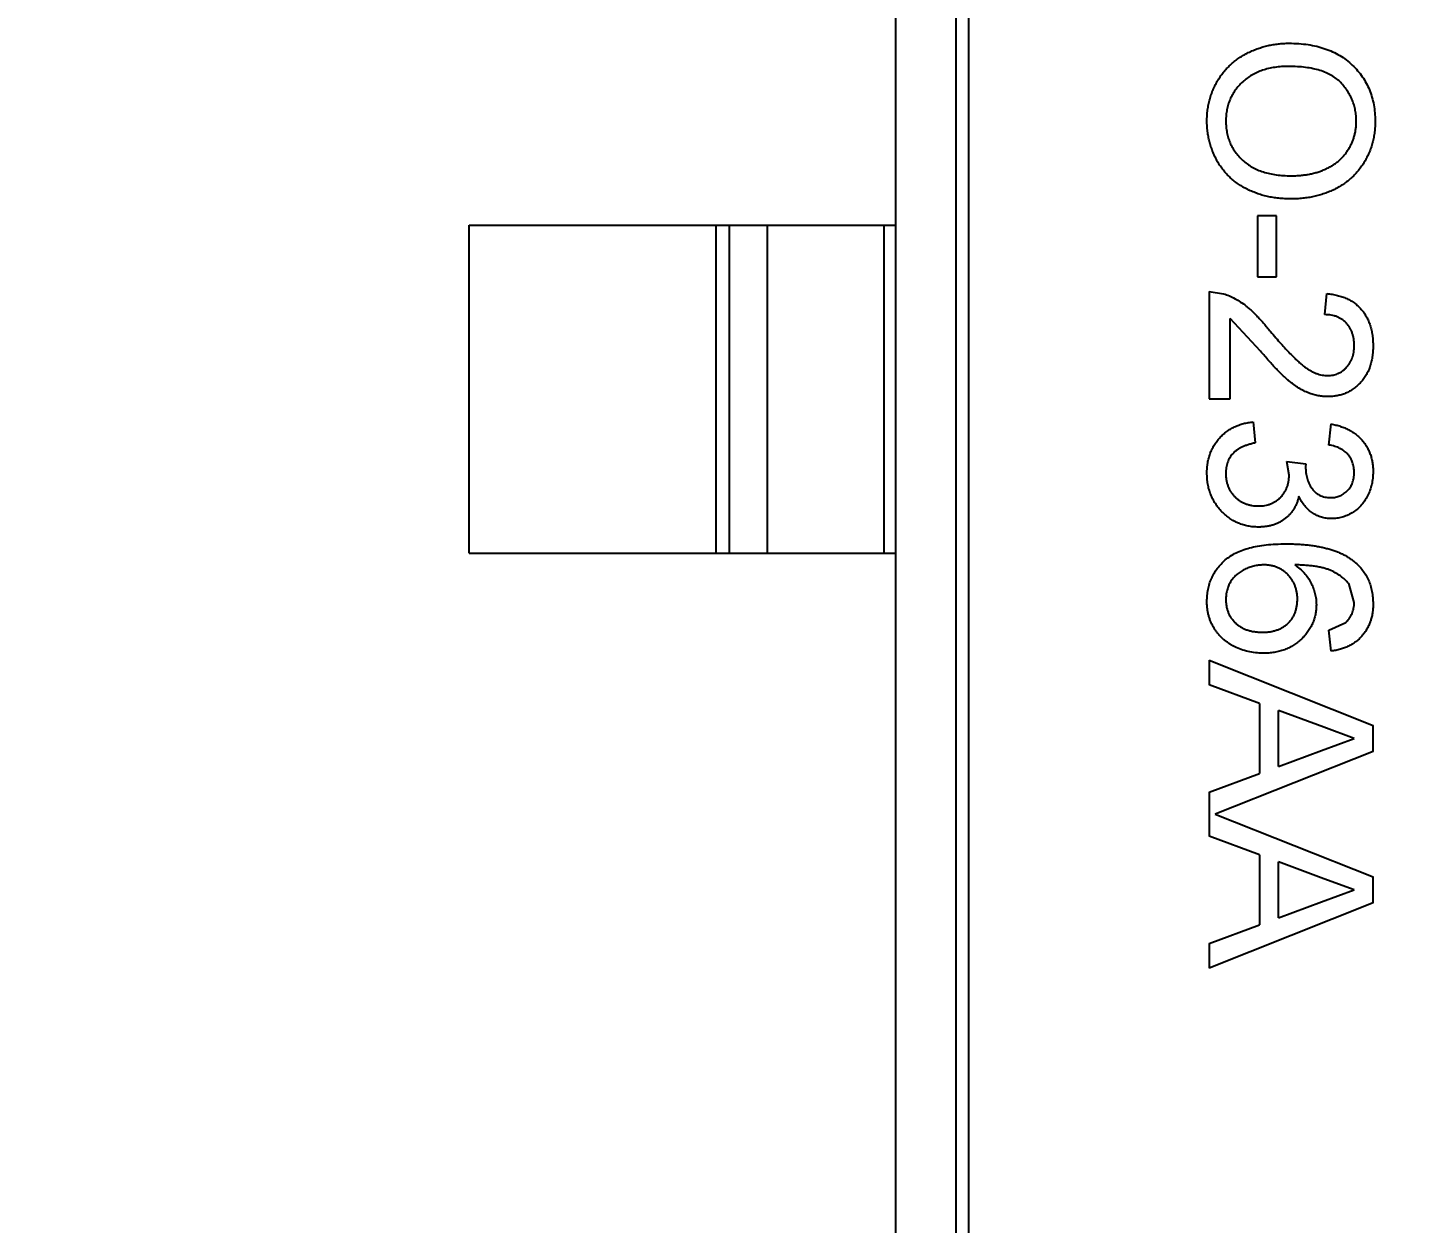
# Model space of a CAD drawing. Header units: millimetres. Extents: x -67 to 102, y -58 to 29.
# Drawn here: x 49.265 to 51.36, y -34.883 to -33.06 of the extents above; entities that cross this region are included whole.
import ezdxf

# ---------------------------------------------------------------- set-up
doc = ezdxf.new("R2010")
doc.units = ezdxf.units.MM
doc.header["$LTSCALE"] = 1.21
doc.header["$MEASUREMENT"] = 0
doc.header["$PDMODE"] = 3
doc.header["$PDSIZE"] = 0.3125
doc.layers.get('0').update_dxf_attribs({"linetype": 'CONTINUOUS'})
doc.layers.get('DEFPOINTS').update_dxf_attribs({"linetype": 'CONTINUOUS'})
doc.layers.add('Dim', color=3, linetype='CONTINUOUS', lineweight=25)
doc.styles.get("Standard").update_dxf_attribs({"font": 'txt', "width": 0.8})
doc.dimstyles.get("Standard").update_dxf_attribs({"dimtxt": 0.15625, "dimasz": 0.1875, "dimexe": 0.125, "dimexo": 0.0625, "dimgap": 0.09, "dimtad": 0, "dimtih": 1, "dimtoh": 1, "dimzin": 4, "dimdsep": 46, "dimtxsty": 'Standard', "dimblk": '_FILLED', "dimblk1": '_FILLED', "dimblk2": '_FILLED', "dimcen": 0.09, "dimazin": 1, "dimtp": 0.01, "dimtm": 0.01, "dimtfac": 1, "dimtofl": 0, "dimtmove": 0, "dimatfit": 3, "dimldrblk": '_FILLED', "dimfxl": 1, "dimtolj": 1, "dimtzin": 4, "dimarcsym": 0})

# ---------------------------------------------------------------- blocks, each defined once
blk = doc.blocks.new('_FILLED')
at = {"color": 0, "linetype": 'ByBlock'}
blk.add_solid([(0, 0), (-1, 0.1667), (-1, -0.1667)], dxfattribs=at)
blk = doc.blocks.new('*D46')
at = {"color": 0, "linetype": 'ByBlock', "lineweight": -2}
for p, q in [((46.8524, -34.0313), (46.8524, -55.0848)), ((77.3324, -34.0313), (77.3324, -55.0848)), ((46.8524, -54.9598), (58.9357, -54.9598)), ((77.3324, -54.9598), (65.2491, -54.9598))]:
    blk.add_line(p, q, dxfattribs=at)
at = {"layer": 'DEFPOINTS', "color": 0, "linetype": 'ByBlock'}
for p in [(46.8524, -33.9688), (77.3324, -33.9688)]:
    blk.add_point(p, dxfattribs=at)
at = {"color": 0, "linetype": 'ByBlock', "lineweight": -2, "xscale": 2, "yscale": 2, "zscale": 2, "rotation": 180}
blk.add_blockref('_FILLED', (46.8524, -54.9598), dxfattribs=at)
at = {"color": 0, "linetype": 'ByBlock', "lineweight": -2, "xscale": 2, "yscale": 2, "zscale": 2}
blk.add_blockref('_FILLED', (77.3324, -54.9598), dxfattribs=at)
at = {"color": 0, "linetype": 'ByBlock', "lineweight": -2, "insert": (62.0924, -54.9598), "char_height": 2, "attachment_point": 5}
blk.add_mtext('\\A1;30.48', dxfattribs=at)

msp = doc.modelspace()

# ---------------------------------------------------------------- linework, layer by layer
at = {"color": 7, "linetype": 'Continuous'}
for p, q in [((50.5885, -35.0917), (50.5885, -32.1317)), ((50.6996, -35.0203), (50.6996, -32.2032)), ((50.6799, -32.2228), (50.6799, -35.0006)), ((51.1683, -33.3473), (51.1394, -33.3473)), ((51.1394, -33.3473), (51.1394, -33.4403)), ((51.1683, -33.4403), (51.1683, -33.3473)), ((49.9385, -33.3617), (50.5885, -33.3617)), ((49.9385, -33.8617), (49.9385, -33.3617)), ((50.3146, -33.8617), (50.3146, -33.3617)), ((50.3344, -33.3617), (50.3344, -33.8617)), ((50.3925, -33.3617), (50.3925, -33.8617)), ((50.5707, -33.8617), (50.5707, -33.3617)), ((51.1394, -33.4403), (51.1683, -33.4403)), ((51.0657, -33.4627), (51.0657, -33.6262)), ((51.0657, -33.4627), (51.0879, -33.4661)), ((51.242, -33.498), (51.2452, -33.4659)), ((51.0977, -33.6262), (51.0977, -33.5039)), ((51.1441, -33.5536), (51.0977, -33.5039)), ((51.0657, -33.6262), (51.0977, -33.6262)), ((51.133, -33.6614), (51.1362, -33.6935)), ((51.2484, -33.6967), (51.2516, -33.6646)), ((51.1843, -33.722), (51.2131, -33.7253)), ((51.1877, -33.7428), (51.1843, -33.722)), ((51.2131, -33.7253), (51.2128, -33.7299)), ((49.9385, -33.8617), (50.5885, -33.8617)), ((51.2868, -33.9365), (51.2794, -33.9092)), ((51.2484, -33.9787), (51.274, -33.9672)), ((51.2516, -34.0108), (51.2484, -33.9787)), ((51.0657, -34.0247), (51.3157, -34.1239)), ((51.0657, -34.0247), (51.0657, -34.0621)), ((51.1426, -34.0905), (51.0657, -34.0621)), ((51.1426, -34.0905), (51.1426, -34.1971)), ((51.2407, -34.1267), (51.1715, -34.1011)), ((51.1715, -34.1865), (51.1715, -34.1011)), ((51.2868, -34.1438), (51.2407, -34.1267)), ((51.3157, -34.1637), (51.3157, -34.1239)), ((51.2372, -34.1622), (51.2868, -34.1438)), ((51.3157, -34.1637), (51.0752, -34.2592)), ((51.1715, -34.1865), (51.2372, -34.1622)), ((51.0657, -34.2255), (51.1426, -34.1971)), ((51.0657, -34.2255), (51.0657, -34.2928)), ((51.0752, -34.2592), (51.3157, -34.3547)), ((51.1426, -34.3213), (51.0657, -34.2928)), ((51.1426, -34.3213), (51.1426, -34.4279)), ((51.2407, -34.3575), (51.1715, -34.3319)), ((51.1715, -34.4172), (51.1715, -34.3319)), ((51.2868, -34.3746), (51.2407, -34.3575)), ((51.3157, -34.3945), (51.3157, -34.3547)), ((51.2372, -34.393), (51.2868, -34.3746)), ((51.3157, -34.3945), (51.0657, -34.4937)), ((51.1715, -34.4172), (51.2372, -34.393)), ((51.0657, -34.4563), (51.1426, -34.4279)), ((51.0657, -34.4563), (51.0657, -34.4937))]:
    msp.add_line(p, q, dxfattribs=at)
for points, knots in [([(51.0625, -33.2031), (51.0625, -33.2002), (51.0626, -33.1945), (51.0635, -33.1861), (51.0647, -33.1779), (51.0666, -33.17), (51.069, -33.1622), (51.0719, -33.1547), (51.0753, -33.1475), (51.0793, -33.1405), (51.0837, -33.1338), (51.0885, -33.1275), (51.0937, -33.1217), (51.0994, -33.1163), (51.1053, -33.1112), (51.1117, -33.1066), (51.1184, -33.1024), (51.1255, -33.0987), (51.1328, -33.0953), (51.1403, -33.0925), (51.1479, -33.09), (51.1556, -33.088), (51.1634, -33.0864), (51.1713, -33.0854), (51.1793, -33.0846), (51.1847, -33.0845), (51.1874, -33.0845)], [0, 0, 0, 0, 0.044697, 0.088534, 0.131409, 0.173814, 0.215715, 0.257247, 0.298848, 0.340604, 0.382029, 0.42297, 0.463632, 0.504048, 0.544591, 0.584964, 0.626265, 0.667979, 0.709943, 0.751382, 0.792619, 0.833948, 0.875008, 0.916446, 0.957907, 1, 1, 1, 1]), ([(51.1874, -33.0845), (51.1924, -33.0846), (51.2022, -33.0848), (51.2164, -33.0864), (51.2298, -33.0889), (51.2423, -33.0926), (51.254, -33.0972), (51.2649, -33.1029), (51.2749, -33.1097), (51.2841, -33.1175), (51.2922, -33.1261), (51.2994, -33.1353), (51.3054, -33.1452), (51.3104, -33.1556), (51.3142, -33.1667), (51.3169, -33.1783), (51.3186, -33.1906), (51.3188, -33.199), (51.3189, -33.2033)], [0, 0, 0, 0, 0.075226, 0.146575, 0.2145, 0.27953, 0.342403, 0.403496, 0.463762, 0.523864, 0.583252, 0.641302, 0.698898, 0.756295, 0.814628, 0.874325, 0.935783, 1, 1, 1, 1]), ([(51.187, -33.1198), (51.1834, -33.1198), (51.1763, -33.1199), (51.1661, -33.1211), (51.1564, -33.123), (51.1473, -33.1255), (51.1388, -33.1289), (51.1309, -33.1329), (51.1235, -33.1378), (51.1169, -33.1433), (51.1109, -33.1494), (51.1056, -33.1559), (51.1012, -33.1629), (51.0976, -33.1701), (51.0948, -33.1778), (51.0928, -33.1859), (51.0916, -33.1943), (51.0914, -33.2), (51.0913, -33.203)], [0, 0, 0, 0, 0.075964, 0.148125, 0.217201, 0.2833, 0.347202, 0.4093, 0.470426, 0.531588, 0.591739, 0.650258, 0.707303, 0.764208, 0.821148, 0.879119, 0.938423, 1, 1, 1, 1]), ([(51.2901, -33.2035), (51.29, -33.2006), (51.2899, -33.1951), (51.2887, -33.1869), (51.2868, -33.1791), (51.2843, -33.1715), (51.2809, -33.1643), (51.2767, -33.1573), (51.2719, -33.1506), (51.2664, -33.1443), (51.26, -33.1384), (51.2524, -33.1334), (51.2439, -33.1292), (51.2344, -33.1257), (51.224, -33.123), (51.2125, -33.1212), (51.2001, -33.12), (51.1915, -33.1198), (51.187, -33.1198)], [0, 0, 0, 0, 0.055943, 0.110382, 0.164048, 0.216759, 0.269601, 0.323009, 0.377581, 0.433449, 0.490922, 0.550625, 0.613117, 0.679861, 0.751358, 0.828261, 0.910795, 1, 1, 1, 1]), ([(51.1903, -33.3217), (51.1872, -33.3216), (51.1811, -33.3215), (51.172, -33.3208), (51.1632, -33.3196), (51.1546, -33.318), (51.1463, -33.3158), (51.1382, -33.3132), (51.1304, -33.3101), (51.1228, -33.3066), (51.1156, -33.3026), (51.1088, -33.2982), (51.1025, -33.2933), (51.0966, -33.2882), (51.0912, -33.2825), (51.0863, -33.2765), (51.0817, -33.2701), (51.0777, -33.2634), (51.0742, -33.2563), (51.071, -33.2491), (51.0684, -33.2418), (51.0662, -33.2343), (51.0646, -33.2267), (51.0633, -33.219), (51.0626, -33.2111), (51.0625, -33.2058), (51.0625, -33.2031)], [0, 0, 0, 0, 0.04756, 0.093962, 0.139112, 0.183626, 0.227457, 0.270703, 0.313611, 0.35626, 0.398366, 0.439557, 0.480045, 0.519888, 0.559658, 0.599421, 0.639208, 0.679668, 0.72002, 0.759859, 0.79956, 0.839199, 0.878956, 0.918794, 0.959083, 1, 1, 1, 1]), ([(51.0913, -33.203), (51.0914, -33.2059), (51.0916, -33.2118), (51.0928, -33.2203), (51.0949, -33.2284), (51.0976, -33.2362), (51.1014, -33.2435), (51.1057, -33.2505), (51.1111, -33.2569), (51.1171, -33.2631), (51.1239, -33.2685), (51.1314, -33.2734), (51.1397, -33.2774), (51.1485, -33.2808), (51.1581, -33.2833), (51.1683, -33.2851), (51.1792, -33.2863), (51.1867, -33.2864), (51.1905, -33.2864)], [0, 0, 0, 0, 0.061055, 0.119545, 0.176806, 0.232956, 0.288583, 0.344667, 0.401662, 0.46054, 0.520477, 0.581213, 0.643431, 0.707961, 0.775371, 0.846414, 0.921152, 1, 1, 1, 1]), ([(51.3189, -33.2033), (51.3188, -33.2061), (51.3188, -33.2117), (51.318, -33.22), (51.3167, -33.228), (51.3149, -33.2359), (51.3126, -33.2435), (51.3098, -33.251), (51.3064, -33.2582), (51.3026, -33.2652), (51.2983, -33.2719), (51.2935, -33.2782), (51.2884, -33.284), (51.2829, -33.2896), (51.277, -33.2946), (51.2706, -33.2993), (51.2639, -33.3035), (51.2567, -33.3073), (51.2493, -33.3107), (51.2416, -33.3136), (51.2337, -33.3161), (51.2255, -33.3182), (51.217, -33.3197), (51.2083, -33.3209), (51.1994, -33.3215), (51.1933, -33.3216), (51.1903, -33.3217)], [0, 0, 0, 0, 0.043099, 0.085587, 0.126908, 0.167967, 0.20845, 0.249025, 0.289281, 0.33001, 0.370598, 0.410466, 0.450033, 0.489688, 0.529116, 0.569037, 0.609703, 0.650759, 0.692509, 0.734219, 0.776707, 0.819552, 0.863351, 0.907839, 0.953334, 1, 1, 1, 1]), ([(51.1905, -33.2864), (51.193, -33.2864), (51.1979, -33.2864), (51.205, -33.2858), (51.2119, -33.2851), (51.2186, -33.284), (51.2251, -33.2825), (51.2313, -33.2809), (51.2372, -33.2788), (51.243, -33.2764), (51.2484, -33.2738), (51.2536, -33.2708), (51.2584, -33.2676), (51.2629, -33.2641), (51.267, -33.2602), (51.2709, -33.2561), (51.2745, -33.2517), (51.2777, -33.247), (51.2806, -33.2421), (51.2831, -33.237), (51.2853, -33.2318), (51.287, -33.2264), (51.2884, -33.2209), (51.2894, -33.2152), (51.2899, -33.2094), (51.29, -33.2054), (51.2901, -33.2035)], [0, 0, 0, 0, 0.050852, 0.099752, 0.147438, 0.194086, 0.239171, 0.28334, 0.326577, 0.368936, 0.410572, 0.451051, 0.490877, 0.530044, 0.568937, 0.607578, 0.64642, 0.685679, 0.724799, 0.763513, 0.802173, 0.84074, 0.879649, 0.919071, 0.959098, 1, 1, 1, 1]), ([(51.0879, -33.4661), (51.0909, -33.4671), (51.0968, -33.4693), (51.1054, -33.4737), (51.114, -33.4788), (51.1209, -33.4838), (51.1265, -33.4884), (51.1309, -33.4923), (51.1353, -33.4965), (51.1399, -33.5012), (51.1446, -33.5063), (51.1494, -33.5117), (51.1543, -33.5175), (51.1575, -33.5216), (51.1592, -33.5237)], [0, 0, 0, 0, 0.100388, 0.204407, 0.310686, 0.422157, 0.480685, 0.543238, 0.6095, 0.679555, 0.753841, 0.831641, 0.913813, 1, 1, 1, 1]), ([(51.2452, -33.4659), (51.248, -33.4663), (51.2534, -33.4669), (51.2613, -33.4685), (51.2686, -33.4707), (51.2755, -33.4734), (51.2818, -33.4767), (51.2877, -33.4805), (51.2929, -33.485), (51.2977, -33.4899), (51.302, -33.4953), (51.3057, -33.5013), (51.3088, -33.5077), (51.3113, -33.5145), (51.3133, -33.5217), (51.3147, -33.5294), (51.3155, -33.5376), (51.3156, -33.5432), (51.3157, -33.5461)], [0, 0, 0, 0, 0.070675, 0.137493, 0.201473, 0.262869, 0.32255, 0.380737, 0.43822, 0.495487, 0.553484, 0.611346, 0.670644, 0.731587, 0.794183, 0.859445, 0.928208, 1, 1, 1, 1]), ([(51.2868, -33.5454), (51.2868, -33.5436), (51.2867, -33.5402), (51.2862, -33.5352), (51.2853, -33.5305), (51.284, -33.5261), (51.2823, -33.5219), (51.2802, -33.518), (51.2778, -33.5143), (51.275, -33.511), (51.2719, -33.5079), (51.2685, -33.5053), (51.2647, -33.5031), (51.2607, -33.5012), (51.2565, -33.4998), (51.2519, -33.4987), (51.247, -33.4982), (51.2437, -33.498), (51.242, -33.498)], [0, 0, 0, 0, 0.070696, 0.138358, 0.20337, 0.2657, 0.327256, 0.386512, 0.445858, 0.505173, 0.56378, 0.622343, 0.680824, 0.739795, 0.800801, 0.864239, 0.930631, 1, 1, 1, 1]), ([(51.1592, -33.5237), (51.1619, -33.5269), (51.1671, -33.5331), (51.1749, -33.5419), (51.182, -33.5499), (51.1888, -33.557), (51.1951, -33.5632), (51.2008, -33.5687), (51.206, -33.5734), (51.2109, -33.5773), (51.2156, -33.5806), (51.2201, -33.5833), (51.2246, -33.5856), (51.229, -33.5876), (51.2334, -33.5891), (51.2378, -33.5901), (51.2421, -33.5908), (51.245, -33.5909), (51.2464, -33.5909)], [0, 0, 0, 0, 0.11141, 0.214526, 0.309417, 0.396087, 0.474284, 0.544374, 0.60642, 0.660582, 0.709794, 0.756451, 0.800767, 0.843168, 0.884295, 0.923885, 0.962359, 1, 1, 1, 1]), ([(51.2467, -33.623), (51.2442, -33.6229), (51.2393, -33.6228), (51.2319, -33.6217), (51.2245, -33.6198), (51.2172, -33.6174), (51.2098, -33.6141), (51.2023, -33.6099), (51.1946, -33.6046), (51.1881, -33.5996), (51.1826, -33.5949), (51.1781, -33.5908), (51.1734, -33.586), (51.1681, -33.5807), (51.1626, -33.5747), (51.1567, -33.5683), (51.1505, -33.5611), (51.1463, -33.5562), (51.1441, -33.5536)], [0, 0, 0, 0, 0.057945, 0.116018, 0.174826, 0.234683, 0.296827, 0.364061, 0.436192, 0.51426, 0.556976, 0.604856, 0.657675, 0.715751, 0.77884, 0.847501, 0.921228, 1, 1, 1, 1]), ([(51.2464, -33.5909), (51.2478, -33.5909), (51.2505, -33.5908), (51.2546, -33.5902), (51.2585, -33.5893), (51.2621, -33.5878), (51.2657, -33.5861), (51.269, -33.5839), (51.2722, -33.5813), (51.2752, -33.5783), (51.278, -33.5751), (51.2803, -33.5715), (51.2824, -33.5678), (51.284, -33.5638), (51.2853, -33.5595), (51.2862, -33.555), (51.2867, -33.5502), (51.2868, -33.547), (51.2868, -33.5454)], [0, 0, 0, 0, 0.061762, 0.121174, 0.179421, 0.236843, 0.294322, 0.353191, 0.412721, 0.474522, 0.537057, 0.599591, 0.662367, 0.725246, 0.790316, 0.857724, 0.927232, 1, 1, 1, 1]), ([(51.3157, -33.5461), (51.3156, -33.5489), (51.3155, -33.5546), (51.3146, -33.5628), (51.313, -33.5705), (51.3109, -33.5778), (51.3081, -33.5847), (51.3046, -33.591), (51.3006, -33.5969), (51.296, -33.6023), (51.2909, -33.6071), (51.2855, -33.6114), (51.2797, -33.6149), (51.2737, -33.618), (51.2674, -33.6202), (51.2607, -33.6218), (51.2538, -33.6228), (51.2491, -33.6229), (51.2467, -33.623)], [0, 0, 0, 0, 0.074712, 0.145539, 0.213339, 0.278615, 0.342094, 0.40389, 0.465063, 0.526577, 0.587328, 0.64638, 0.704345, 0.761672, 0.819418, 0.878039, 0.937796, 1, 1, 1, 1]), ([(51.0625, -33.7392), (51.0625, -33.7366), (51.0626, -33.7314), (51.0636, -33.7239), (51.0651, -33.7166), (51.0673, -33.7097), (51.07, -33.7032), (51.0735, -33.697), (51.0774, -33.6911), (51.082, -33.6856), (51.0871, -33.6806), (51.0926, -33.6761), (51.0985, -33.6723), (51.1046, -33.6689), (51.1112, -33.6661), (51.1182, -33.664), (51.1255, -33.6623), (51.1305, -33.6617), (51.133, -33.6614)], [0, 0, 0, 0, 0.067794, 0.133464, 0.196934, 0.258481, 0.319787, 0.380431, 0.44099, 0.502867, 0.564806, 0.625526, 0.685604, 0.746041, 0.807347, 0.869717, 0.93379, 1, 1, 1, 1]), ([(51.2516, -33.6646), (51.2541, -33.6651), (51.2589, -33.6661), (51.266, -33.6681), (51.2725, -33.6706), (51.2787, -33.6735), (51.2844, -33.6768), (51.2897, -33.6806), (51.2946, -33.6848), (51.299, -33.6894), (51.3029, -33.6944), (51.3064, -33.6997), (51.3092, -33.7053), (51.3116, -33.7113), (51.3135, -33.7175), (51.3147, -33.724), (51.3156, -33.7308), (51.3157, -33.7354), (51.3157, -33.7378)], [0, 0, 0, 0, 0.071036, 0.139343, 0.204958, 0.268332, 0.330129, 0.390664, 0.450861, 0.510587, 0.570374, 0.629455, 0.687994, 0.747581, 0.807839, 0.870034, 0.93381, 1, 1, 1, 1]), ([(51.1362, -33.6935), (51.1343, -33.6939), (51.1306, -33.6947), (51.1252, -33.6963), (51.1203, -33.698), (51.1158, -33.7001), (51.1117, -33.7021), (51.108, -33.7045), (51.1047, -33.7071), (51.1018, -33.7098), (51.0993, -33.7128), (51.0972, -33.716), (51.0954, -33.7195), (51.0939, -33.7232), (51.0928, -33.7272), (51.0919, -33.7314), (51.0914, -33.7358), (51.0914, -33.7388), (51.0913, -33.7404)], [0, 0, 0, 0, 0.082566, 0.15976, 0.233155, 0.301356, 0.365752, 0.426437, 0.484185, 0.539549, 0.593156, 0.647048, 0.701446, 0.757, 0.81384, 0.873058, 0.934963, 1, 1, 1, 1]), ([(51.2868, -33.7388), (51.2867, -33.7361), (51.2865, -33.7309), (51.2847, -33.7235), (51.2816, -33.7168), (51.2781, -33.7118), (51.2747, -33.7083), (51.2718, -33.7058), (51.2687, -33.7037), (51.2652, -33.7018), (51.2614, -33.7001), (51.2574, -33.6987), (51.253, -33.6975), (51.2499, -33.697), (51.2484, -33.6967)], [0, 0, 0, 0, 0.127797, 0.246795, 0.362284, 0.477652, 0.536237, 0.59559, 0.656344, 0.719085, 0.784349, 0.852876, 0.924551, 1, 1, 1, 1]), ([(51.2128, -33.7299), (51.2129, -33.7329), (51.2131, -33.7387), (51.2149, -33.7471), (51.2178, -33.7551), (51.2213, -33.7613), (51.2245, -33.7658), (51.2274, -33.7687), (51.2305, -33.7713), (51.2341, -33.7733), (51.2379, -33.7749), (51.242, -33.776), (51.2465, -33.7767), (51.2495, -33.7768), (51.2511, -33.7768)], [0, 0, 0, 0, 0.129789, 0.254605, 0.378435, 0.50292, 0.565018, 0.624848, 0.683448, 0.742765, 0.802757, 0.86522, 0.930779, 1, 1, 1, 1]), ([(51.1409, -33.8217), (51.1382, -33.8216), (51.1329, -33.8215), (51.1252, -33.8204), (51.1177, -33.8185), (51.1106, -33.8159), (51.1037, -33.8127), (51.0972, -33.8086), (51.091, -33.8038), (51.0852, -33.7984), (51.0798, -33.7924), (51.0752, -33.786), (51.0713, -33.7791), (51.0681, -33.7719), (51.0655, -33.7643), (51.0637, -33.7563), (51.0627, -33.7479), (51.0626, -33.7421), (51.0625, -33.7392)], [0, 0, 0, 0, 0.063503, 0.124805, 0.18492, 0.244376, 0.303775, 0.364133, 0.425376, 0.488388, 0.551743, 0.61386, 0.67564, 0.737737, 0.800417, 0.864658, 0.930985, 1, 1, 1, 1]), ([(51.0913, -33.7404), (51.0914, -33.7422), (51.0914, -33.7457), (51.0922, -33.7509), (51.0932, -33.7559), (51.0949, -33.7605), (51.0969, -33.7648), (51.0993, -33.7689), (51.1022, -33.7727), (51.1056, -33.7762), (51.1093, -33.7794), (51.1132, -33.7821), (51.1173, -33.7844), (51.1217, -33.7864), (51.1263, -33.7878), (51.131, -33.7889), (51.136, -33.7895), (51.1394, -33.7896), (51.1412, -33.7896)], [0, 0, 0, 0, 0.069461, 0.135658, 0.19962, 0.261651, 0.322053, 0.38234, 0.443223, 0.50493, 0.56682, 0.6276, 0.687476, 0.747351, 0.808174, 0.870133, 0.933721, 1, 1, 1, 1]), ([(51.1412, -33.7896), (51.1428, -33.7896), (51.1461, -33.7895), (51.1508, -33.7889), (51.1553, -33.7879), (51.1596, -33.7864), (51.1637, -33.7845), (51.1676, -33.7823), (51.1712, -33.7796), (51.1746, -33.7765), (51.1777, -33.7731), (51.1803, -33.7694), (51.1826, -33.7655), (51.1845, -33.7614), (51.1859, -33.7571), (51.187, -33.7525), (51.1876, -33.7477), (51.1877, -33.7444), (51.1877, -33.7428)], [0, 0, 0, 0, 0.067051, 0.13118, 0.193722, 0.254499, 0.314763, 0.375117, 0.436023, 0.498297, 0.560571, 0.621619, 0.681973, 0.742853, 0.804272, 0.867473, 0.932273, 1, 1, 1, 1]), ([(51.2511, -33.7768), (51.2524, -33.7768), (51.2548, -33.7768), (51.2585, -33.7762), (51.2619, -33.7754), (51.2652, -33.7742), (51.2684, -33.7727), (51.2713, -33.7708), (51.2741, -33.7687), (51.2767, -33.7662), (51.2791, -33.7635), (51.2812, -33.7605), (51.283, -33.7574), (51.2843, -33.754), (51.2855, -33.7505), (51.2863, -33.7467), (51.2868, -33.7428), (51.2868, -33.7401), (51.2868, -33.7388)], [0, 0, 0, 0, 0.065093, 0.127304, 0.188122, 0.247131, 0.306077, 0.365678, 0.426103, 0.487841, 0.550317, 0.611805, 0.672737, 0.734883, 0.79768, 0.862475, 0.929775, 1, 1, 1, 1]), ([(51.3157, -33.7378), (51.3156, -33.741), (51.3154, -33.7474), (51.3137, -33.7569), (51.311, -33.7659), (51.3073, -33.7744), (51.3027, -33.7823), (51.2972, -33.7893), (51.2908, -33.7953), (51.2838, -33.8001), (51.2763, -33.804), (51.2684, -33.8068), (51.2604, -33.8086), (51.2549, -33.8088), (51.2521, -33.8089)], [0, 0, 0, 0, 0.092054, 0.181008, 0.26913, 0.357137, 0.443549, 0.526433, 0.607453, 0.688385, 0.767854, 0.845531, 0.922529, 1, 1, 1, 1]), ([(51.2026, -33.7748), (51.2021, -33.7766), (51.2012, -33.7801), (51.1994, -33.7851), (51.1972, -33.7899), (51.1948, -33.7944), (51.1919, -33.7985), (51.1888, -33.8024), (51.1852, -33.806), (51.1813, -33.8092), (51.1772, -33.8122), (51.1727, -33.8147), (51.1681, -33.8169), (51.1631, -33.8187), (51.1579, -33.82), (51.1525, -33.821), (51.1468, -33.8216), (51.1429, -33.8217), (51.1409, -33.8217)], [0, 0, 0, 0, 0.065828, 0.128938, 0.190858, 0.251186, 0.310974, 0.37005, 0.429672, 0.489507, 0.549975, 0.610075, 0.670915, 0.732909, 0.796711, 0.861825, 0.929892, 1, 1, 1, 1]), ([(51.2521, -33.8089), (51.2495, -33.8088), (51.2444, -33.8086), (51.2369, -33.8069), (51.2298, -33.8041), (51.2231, -33.8004), (51.2169, -33.7956), (51.2113, -33.7896), (51.2064, -33.7827), (51.2039, -33.7774), (51.2026, -33.7748)], [0, 0, 0, 0, 0.121951, 0.240787, 0.35855, 0.479066, 0.601519, 0.727551, 0.859932, 1, 1, 1, 1]), ([(51.0625, -33.935), (51.0626, -33.9318), (51.0627, -33.9256), (51.0641, -33.9165), (51.0663, -33.9079), (51.0694, -33.8998), (51.0733, -33.892), (51.0781, -33.8847), (51.0839, -33.8779), (51.0905, -33.8716), (51.0981, -33.8658), (51.1069, -33.8608), (51.1168, -33.8566), (51.1278, -33.8532), (51.1399, -33.8506), (51.1532, -33.8487), (51.1676, -33.8476), (51.1776, -33.8474), (51.1827, -33.8473)], [0, 0, 0, 0, 0.056157, 0.110133, 0.162537, 0.213912, 0.265146, 0.31651, 0.369179, 0.423123, 0.479276, 0.538691, 0.601978, 0.670125, 0.74365, 0.82281, 0.908261, 1, 1, 1, 1]), ([(51.1827, -33.8473), (51.1857, -33.8473), (51.1915, -33.8474), (51.2, -33.8478), (51.2082, -33.8482), (51.2161, -33.849), (51.2238, -33.8499), (51.2311, -33.8511), (51.2381, -33.8525), (51.2447, -33.8541), (51.2512, -33.8559), (51.2572, -33.8579), (51.263, -33.8601), (51.2685, -33.8626), (51.2737, -33.8652), (51.2785, -33.8681), (51.2831, -33.8712), (51.2859, -33.8735), (51.2873, -33.8746)], [0, 0, 0, 0, 0.080034, 0.157854, 0.232564, 0.304731, 0.374384, 0.441663, 0.506048, 0.568692, 0.628715, 0.687238, 0.743227, 0.797567, 0.850239, 0.901629, 0.951067, 1, 1, 1, 1]), ([(51.2873, -33.8746), (51.2896, -33.8766), (51.294, -33.8806), (51.2998, -33.8874), (51.3048, -33.8946), (51.3088, -33.9025), (51.3119, -33.9108), (51.3141, -33.9196), (51.3154, -33.929), (51.3156, -33.9354), (51.3157, -33.9386)], [0, 0, 0, 0, 0.125625, 0.247619, 0.368528, 0.488104, 0.609878, 0.735382, 0.864448, 1, 1, 1, 1]), ([(51.1487, -33.8794), (51.1462, -33.8795), (51.1412, -33.8797), (51.1338, -33.881), (51.1266, -33.8832), (51.1196, -33.8863), (51.1131, -33.89), (51.1074, -33.8944), (51.1025, -33.8995), (51.0984, -33.9051), (51.0952, -33.9113), (51.093, -33.918), (51.0916, -33.9251), (51.0914, -33.93), (51.0913, -33.9325)], [0, 0, 0, 0, 0.086177, 0.171222, 0.257573, 0.34515, 0.431508, 0.513644, 0.593539, 0.672806, 0.752058, 0.831493, 0.913823, 1, 1, 1, 1]), ([(51.2003, -33.9313), (51.2003, -33.9295), (51.2002, -33.926), (51.1995, -33.9209), (51.1984, -33.9159), (51.1968, -33.9112), (51.1948, -33.9067), (51.1924, -33.9024), (51.1894, -33.8983), (51.1861, -33.8944), (51.1824, -33.8909), (51.1784, -33.8878), (51.1741, -33.8852), (51.1696, -33.883), (51.1648, -33.8814), (51.1596, -33.8802), (51.1543, -33.8795), (51.1506, -33.8794), (51.1487, -33.8794)], [0, 0, 0, 0, 0.064812, 0.127718, 0.189086, 0.249562, 0.309738, 0.370215, 0.431085, 0.493911, 0.55657, 0.617553, 0.678119, 0.739063, 0.801665, 0.864956, 0.93089, 1, 1, 1, 1]), ([(51.1962, -33.8794), (51.1989, -33.8813), (51.2041, -33.885), (51.2109, -33.8915), (51.2166, -33.8986), (51.2212, -33.9064), (51.2247, -33.9145), (51.2273, -33.9229), (51.2289, -33.9314), (51.2291, -33.9372), (51.2292, -33.9401)], [0, 0, 0, 0, 0.13549, 0.265229, 0.390778, 0.51542, 0.638317, 0.759642, 0.878902, 1, 1, 1, 1]), ([(51.2794, -33.9092), (51.2777, -33.9071), (51.2742, -33.9029), (51.2676, -33.8973), (51.2599, -33.8923), (51.2528, -33.8886), (51.2464, -33.886), (51.2409, -33.8843), (51.2349, -33.8829), (51.2282, -33.8817), (51.2211, -33.8807), (51.2133, -33.88), (51.2049, -33.8795), (51.1992, -33.8794), (51.1962, -33.8794)], [0, 0, 0, 0, 0.088609, 0.181893, 0.280787, 0.38702, 0.444107, 0.506454, 0.574396, 0.647656, 0.726426, 0.811458, 0.90278, 1, 1, 1, 1]), ([(51.148, -34.014), (51.1442, -34.0139), (51.1365, -34.0136), (51.1253, -34.0117), (51.1145, -34.0085), (51.1059, -34.0047), (51.0993, -34.0012), (51.0947, -33.9982), (51.0904, -33.995), (51.0863, -33.9917), (51.0826, -33.988), (51.0792, -33.9841), (51.0761, -33.98), (51.0732, -33.9756), (51.0707, -33.9711), (51.0685, -33.9664), (51.0666, -33.9615), (51.0651, -33.9565), (51.0639, -33.9513), (51.0631, -33.946), (51.0626, -33.9405), (51.0625, -33.9368), (51.0625, -33.935)], [0, 0, 0, 0, 0.088899, 0.17544, 0.261633, 0.34801, 0.390819, 0.432814, 0.473776, 0.514166, 0.554107, 0.594121, 0.63362, 0.673585, 0.71348, 0.75336, 0.792891, 0.833007, 0.873643, 0.914893, 0.95695, 1, 1, 1, 1]), ([(51.0913, -33.9325), (51.0914, -33.9343), (51.0915, -33.9378), (51.0922, -33.9429), (51.0933, -33.9478), (51.095, -33.9524), (51.0971, -33.9568), (51.0997, -33.9609), (51.1028, -33.9647), (51.1063, -33.9683), (51.1102, -33.9715), (51.1145, -33.9743), (51.119, -33.9767), (51.124, -33.9786), (51.1293, -33.9801), (51.1349, -33.9812), (51.1408, -33.9818), (51.1449, -33.9819), (51.147, -33.9819)], [0, 0, 0, 0, 0.063965, 0.124854, 0.184383, 0.242748, 0.2999, 0.357059, 0.415719, 0.475258, 0.535508, 0.596291, 0.657728, 0.721052, 0.786261, 0.853834, 0.925318, 1, 1, 1, 1]), ([(51.147, -33.9819), (51.149, -33.9819), (51.153, -33.9819), (51.1587, -33.9812), (51.1641, -33.9802), (51.1691, -33.9786), (51.1739, -33.9767), (51.1783, -33.9744), (51.1824, -33.9716), (51.1861, -33.9684), (51.1894, -33.9648), (51.1924, -33.961), (51.1948, -33.9568), (51.1969, -33.9523), (51.1984, -33.9475), (51.1995, -33.9423), (51.2002, -33.9369), (51.2003, -33.9332), (51.2003, -33.9313)], [0, 0, 0, 0, 0.072229, 0.141252, 0.207439, 0.270245, 0.331238, 0.391254, 0.450152, 0.509008, 0.567734, 0.625726, 0.683708, 0.742407, 0.803094, 0.865865, 0.931379, 1, 1, 1, 1]), ([(51.2292, -33.9401), (51.2291, -33.9426), (51.229, -33.9476), (51.2279, -33.9549), (51.2261, -33.9619), (51.2236, -33.9686), (51.2204, -33.975), (51.2165, -33.9812), (51.2118, -33.987), (51.2066, -33.9925), (51.2008, -33.9976), (51.1945, -34.002), (51.1877, -34.0057), (51.1806, -34.0087), (51.173, -34.0111), (51.1651, -34.0128), (51.1567, -34.0138), (51.1509, -34.0139), (51.148, -34.014)], [0, 0, 0, 0, 0.061347, 0.121203, 0.179863, 0.238152, 0.296252, 0.35519, 0.415676, 0.478379, 0.541524, 0.603977, 0.666513, 0.729491, 0.79371, 0.859736, 0.928449, 1, 1, 1, 1]), ([(51.3157, -33.9386), (51.3157, -33.9411), (51.3156, -33.9459), (51.3148, -33.9529), (51.3134, -33.9596), (51.3116, -33.9659), (51.3091, -33.9719), (51.3062, -33.9776), (51.3028, -33.9829), (51.2987, -33.9879), (51.2943, -33.9924), (51.2894, -33.9965), (51.2841, -34.0001), (51.2784, -34.0033), (51.2723, -34.0059), (51.2657, -34.0081), (51.2588, -34.0097), (51.254, -34.0104), (51.2516, -34.0108)], [0, 0, 0, 0, 0.068499, 0.134572, 0.198208, 0.259784, 0.319951, 0.379508, 0.438814, 0.498497, 0.558182, 0.617438, 0.677522, 0.737959, 0.80033, 0.86409, 0.930622, 1, 1, 1, 1]), ([(51.274, -33.9672), (51.275, -33.9661), (51.2771, -33.9641), (51.2797, -33.9607), (51.2819, -33.9571), (51.2837, -33.9533), (51.2851, -33.9494), (51.2861, -33.9453), (51.2867, -33.941), (51.2868, -33.938), (51.2868, -33.9365)], [0, 0, 0, 0, 0.128545, 0.252818, 0.375212, 0.497113, 0.618546, 0.742222, 0.869458, 1, 1, 1, 1])]:
    msp.add_open_spline(points, degree=3, knots=knots, dxfattribs=at)

# ---------------------------------------------------------------- dimensions: what is measured, and where the dimension line sits
at = {"layer": 'Dim'}
dim = msp.add_linear_dim(base=(77.3324, -54.9598), p1=(46.8524, -33.9688), p2=(77.3324, -33.9688), dimstyle='Standard', override={"dimtxt": 2, "dimasz": 2, "dimtih": 0, "dimtoh": 0, "dimzin": 0, "dimcen": 0.198, "dimadec": 0, "dimazin": 0, "dimtp": 0, "dimtm": 0, "dimtdec": 4, "dimtzin": 0}, dxfattribs=at)
dim.commit()
dim.dimension.update_dxf_attribs({"geometry": '*D46', "text_midpoint": (62.0924, -54.9598)})

doc.saveas('drawing.dxf')
